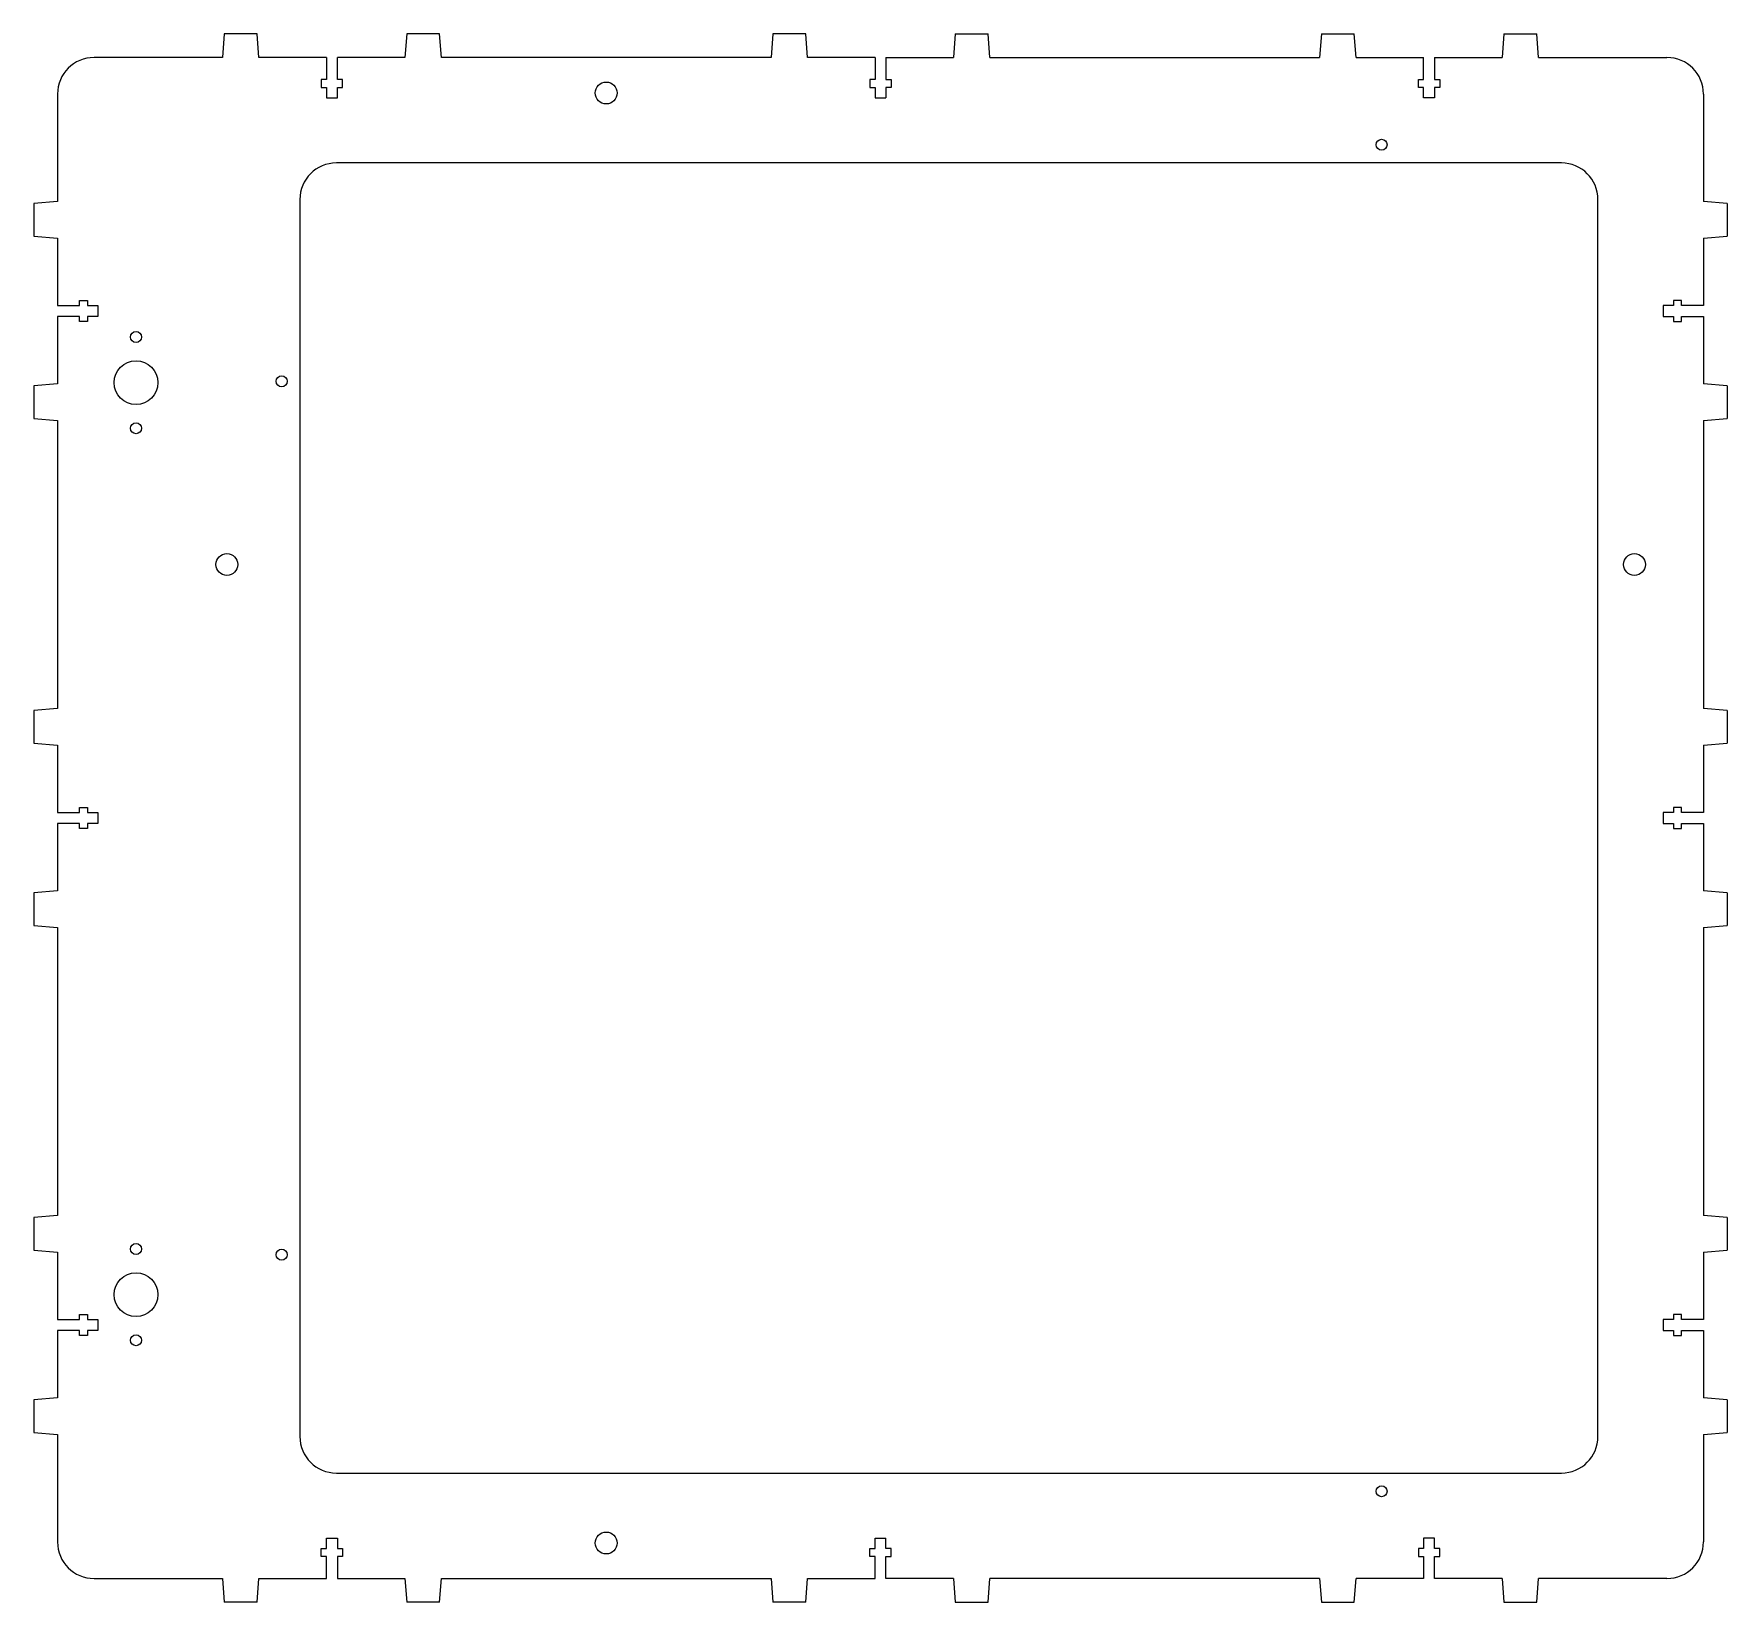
# Model space of a CAD drawing. Header units: millimetres. Extents: x -232 to 232, y -215 to 215.
import ezdxf

# ---------------------------------------------------------------- set-up
doc = ezdxf.new("R2010")
doc.units = ezdxf.units.MM

msp = doc.modelspace()

# ---------------------------------------------------------------- linework, layer by layer
at = {"color": 7, "linetype": 'Continuous', "lineweight": 15}
for p, q in [((-179.85, 214.95), (-180.35, 208.45)), ((-170.85, 214.95), (-179.85, 214.95)), ((-170.35, 208.45), (-170.85, 214.95)), ((-129.85, 214.95), (-130.35, 208.45)), ((-120.85, 214.95), (-129.85, 214.95)), ((-120.35, 208.45), (-120.85, 214.95)), ((-29.5, 214.95), (-30, 208.45)), ((-20.5, 214.95), (-29.5, 214.95)), ((-20, 208.45), (-20.5, 214.95)), ((20.5, 214.95), (20, 208.45)), ((20.5, 214.95), (29.5, 214.95)), ((30, 208.45), (29.5, 214.95)), ((120.85, 214.95), (120.35, 208.45)), ((120.85, 214.95), (129.85, 214.95)), ((130.35, 208.45), (129.85, 214.95)), ((170.85, 214.95), (170.35, 208.45)), ((170.85, 214.95), (179.85, 214.95)), ((180.35, 208.45), (179.85, 214.95)), ((-180.35, 208.45), (-215.53, 208.45)), ((-151.85, 208.45), (-170.35, 208.45)), ((-151.85, 208.45), (-151.85, 202.45)), ((-130.35, 208.45), (-148.85, 208.45)), ((-148.85, 202.45), (-148.85, 208.45)), ((-30, 208.45), (-120.35, 208.45)), ((-1.5, 208.45), (-20, 208.45)), ((-1.5, 208.45), (-1.5, 202.45)), ((1.5, 208.45), (20, 208.45)), ((1.5, 208.45), (1.5, 202.45)), ((30, 208.45), (120.35, 208.45)), ((130.35, 208.45), (148.85, 208.45)), ((148.85, 202.45), (148.85, 208.45)), ((151.85, 208.45), (170.35, 208.45)), ((151.85, 208.45), (151.85, 202.45)), ((180.35, 208.45), (215.53, 208.45)), ((-153.25, 202.45), (-153.25, 200.25)), ((-151.85, 202.45), (-153.25, 202.45)), ((-153.25, 200.25), (-151.85, 200.25)), ((-151.85, 200.25), (-151.85, 197.45)), ((-147.45, 202.45), (-148.85, 202.45)), ((-148.85, 200.25), (-147.45, 200.25)), ((-148.85, 197.45), (-148.85, 200.25)), ((-147.45, 200.25), (-147.45, 202.45)), ((-2.9, 202.45), (-2.9, 200.25)), ((-1.5, 202.45), (-2.9, 202.45)), ((-2.9, 200.25), (-1.5, 200.25)), ((-1.5, 200.25), (-1.5, 197.45)), ((1.5, 202.45), (2.9, 202.45)), ((2.9, 200.25), (1.5, 200.25)), ((1.5, 200.25), (1.5, 197.45)), ((2.9, 202.45), (2.9, 200.25)), ((147.45, 200.25), (147.45, 202.45)), ((147.45, 202.45), (148.85, 202.45)), ((148.85, 200.25), (147.45, 200.25)), ((148.85, 197.45), (148.85, 200.25)), ((151.85, 202.45), (153.25, 202.45)), ((153.25, 200.25), (151.85, 200.25)), ((151.85, 200.25), (151.85, 197.45)), ((153.25, 202.45), (153.25, 200.25)), ((-225.53, 198.45), (-225.53, 168.97)), ((-151.85, 197.45), (-148.85, 197.45)), ((-1.5, 197.45), (1.5, 197.45)), ((151.85, 197.45), (148.85, 197.45)), ((225.53, 198.45), (225.53, 168.97)), ((186.62, 179.55), (-149.12, 179.55)), ((-225.53, 168.97), (-232.03, 168.47)), ((-232.03, 168.47), (-232.03, 159.47)), ((-159.12, 169.55), (-159.12, -169.55)), ((196.62, -169.55), (196.62, 169.55)), ((232.03, 168.47), (225.53, 168.97)), ((232.03, 168.47), (232.03, 159.47)), ((-232.03, 159.47), (-225.53, 158.97)), ((-225.53, 158.97), (-225.53, 140.47)), ((225.53, 158.97), (232.03, 159.47)), ((225.53, 158.97), (225.53, 140.47)), ((-225.53, 140.47), (-219.53, 140.47)), ((-219.53, 140.47), (-219.53, 141.87)), ((-219.53, 141.87), (-217.32, 141.87)), ((-217.32, 141.87), (-217.32, 140.47)), ((-217.32, 140.47), (-214.53, 140.47)), ((-214.53, 140.47), (-214.53, 137.47)), ((214.53, 140.47), (214.53, 137.47)), ((217.32, 140.47), (214.53, 140.47)), ((217.32, 141.87), (217.32, 140.47)), ((219.53, 141.87), (217.32, 141.87)), ((219.53, 140.47), (219.53, 141.87)), ((225.53, 140.47), (219.53, 140.47)), ((-219.53, 137.47), (-225.53, 137.47)), ((-225.53, 137.47), (-225.53, 118.97)), ((-219.53, 136.07), (-219.53, 137.47)), ((-217.32, 136.07), (-219.53, 136.07)), ((-214.53, 137.47), (-217.32, 137.47)), ((-217.32, 137.47), (-217.32, 136.07)), ((214.53, 137.47), (217.32, 137.47)), ((217.32, 137.47), (217.32, 136.07)), ((217.32, 136.07), (219.53, 136.07)), ((219.53, 137.47), (225.53, 137.47)), ((219.53, 136.07), (219.53, 137.47)), ((225.53, 137.47), (225.53, 118.97)), ((-225.53, 118.97), (-232.03, 118.47)), ((-232.03, 118.47), (-232.03, 109.47)), ((232.03, 118.47), (225.53, 118.97)), ((232.03, 118.47), (232.03, 109.47)), ((-232.03, 109.47), (-225.53, 108.97)), ((-225.53, 108.97), (-225.53, 30)), ((225.53, 108.97), (232.03, 109.47)), ((225.53, 108.97), (225.53, 30)), ((-225.53, 30), (-232.03, 29.5)), ((-232.03, 29.5), (-232.03, 20.5)), ((232.03, 29.5), (225.53, 30)), ((232.03, 29.5), (232.03, 20.5)), ((-232.03, 20.5), (-225.53, 20)), ((-225.53, 20), (-225.53, 1.5)), ((225.53, 20), (232.03, 20.5)), ((225.53, 20), (225.53, 1.5)), ((-225.53, 1.5), (-219.53, 1.5)), ((-219.53, 1.5), (-219.53, 2.9)), ((-219.53, 2.9), (-217.32, 2.9)), ((-217.32, 2.9), (-217.32, 1.5)), ((-217.32, 1.5), (-214.53, 1.5)), ((-214.53, 1.5), (-214.53, -1.5)), ((214.53, 1.5), (214.53, -1.5)), ((217.32, 1.5), (214.53, 1.5)), ((217.32, 2.9), (217.32, 1.5)), ((219.53, 2.9), (217.32, 2.9)), ((219.53, 1.5), (219.53, 2.9)), ((225.53, 1.5), (219.53, 1.5)), ((-219.53, -1.5), (-225.53, -1.5)), ((-225.53, -1.5), (-225.53, -20)), ((-219.53, -2.9), (-219.53, -1.5)), ((-217.32, -2.9), (-219.53, -2.9)), ((-214.53, -1.5), (-217.32, -1.5)), ((-217.32, -1.5), (-217.32, -2.9)), ((214.53, -1.5), (217.32, -1.5)), ((217.32, -1.5), (217.32, -2.9)), ((217.32, -2.9), (219.53, -2.9)), ((219.53, -1.5), (225.53, -1.5)), ((219.53, -2.9), (219.53, -1.5)), ((225.53, -1.5), (225.53, -20)), ((-225.53, -20), (-232.03, -20.5)), ((-232.03, -20.5), (-232.03, -29.5)), ((232.03, -20.5), (225.53, -20)), ((232.03, -20.5), (232.03, -29.5)), ((-232.03, -29.5), (-225.53, -30)), ((-225.53, -30), (-225.53, -108.97)), ((225.53, -30), (232.03, -29.5)), ((225.53, -30), (225.53, -108.97)), ((-225.53, -108.97), (-232.03, -109.47)), ((-232.03, -109.47), (-232.03, -118.47)), ((232.03, -109.47), (225.53, -108.97)), ((232.03, -109.47), (232.03, -118.47)), ((-232.03, -118.47), (-225.53, -118.97)), ((-225.53, -118.97), (-225.53, -137.47)), ((225.53, -118.97), (232.03, -118.47)), ((225.53, -118.97), (225.53, -137.47)), ((-225.53, -137.47), (-219.53, -137.47)), ((-219.53, -137.47), (-219.53, -136.07)), ((-219.53, -136.07), (-217.32, -136.07)), ((-217.32, -136.07), (-217.32, -137.47)), ((-217.32, -137.47), (-214.53, -137.47)), ((-214.53, -137.47), (-214.53, -140.47)), ((214.53, -137.47), (214.53, -140.47)), ((217.32, -137.47), (214.53, -137.47)), ((217.32, -136.07), (217.32, -137.47)), ((219.53, -136.07), (217.32, -136.07)), ((219.53, -137.47), (219.53, -136.07)), ((225.53, -137.47), (219.53, -137.47)), ((-219.53, -140.47), (-225.53, -140.47)), ((-225.53, -140.47), (-225.53, -158.97)), ((-219.53, -141.87), (-219.53, -140.47)), ((-217.32, -141.87), (-219.53, -141.87)), ((-214.53, -140.47), (-217.32, -140.47)), ((-217.32, -140.47), (-217.32, -141.87)), ((214.53, -140.47), (217.32, -140.47)), ((217.32, -140.47), (217.32, -141.87)), ((217.32, -141.87), (219.53, -141.87)), ((219.53, -140.47), (225.53, -140.47)), ((219.53, -141.87), (219.53, -140.47)), ((225.53, -140.47), (225.53, -158.97)), ((-225.53, -158.97), (-232.03, -159.47)), ((-232.03, -159.47), (-232.03, -168.47)), ((232.03, -159.47), (225.53, -158.97)), ((232.03, -159.47), (232.03, -168.47)), ((-232.03, -168.47), (-225.53, -168.97)), ((-225.53, -168.97), (-225.53, -198.45)), ((225.53, -168.97), (232.03, -168.47)), ((225.53, -168.97), (225.53, -198.45)), ((-149.12, -179.55), (186.62, -179.55)), ((-151.85, -200.25), (-151.85, -197.45)), ((-151.85, -197.45), (-148.85, -197.45)), ((-148.85, -197.45), (-148.85, -200.25)), ((-1.5, -200.25), (-1.5, -197.45)), ((-1.5, -197.45), (1.5, -197.45)), ((1.5, -200.25), (1.5, -197.45)), ((148.85, -197.45), (148.85, -200.25)), ((151.85, -197.45), (148.85, -197.45)), ((151.85, -200.25), (151.85, -197.45)), ((-153.25, -202.45), (-153.25, -200.25)), ((-153.25, -200.25), (-151.85, -200.25)), ((-151.85, -202.45), (-153.25, -202.45)), ((-151.85, -208.45), (-151.85, -202.45)), ((-148.85, -200.25), (-147.45, -200.25)), ((-147.45, -202.45), (-148.85, -202.45)), ((-148.85, -202.45), (-148.85, -208.45)), ((-147.45, -200.25), (-147.45, -202.45)), ((-2.9, -202.45), (-2.9, -200.25)), ((-2.9, -200.25), (-1.5, -200.25)), ((-1.5, -202.45), (-2.9, -202.45)), ((-1.5, -208.45), (-1.5, -202.45)), ((2.9, -200.25), (1.5, -200.25)), ((1.5, -202.45), (2.9, -202.45)), ((1.5, -208.45), (1.5, -202.45)), ((2.9, -202.45), (2.9, -200.25)), ((147.45, -200.25), (147.45, -202.45)), ((148.85, -200.25), (147.45, -200.25)), ((147.45, -202.45), (148.85, -202.45)), ((148.85, -202.45), (148.85, -208.45)), ((153.25, -200.25), (151.85, -200.25)), ((151.85, -202.45), (153.25, -202.45)), ((151.85, -208.45), (151.85, -202.45)), ((153.25, -202.45), (153.25, -200.25)), ((-215.53, -208.45), (-180.35, -208.45)), ((-180.35, -208.45), (-179.85, -214.95)), ((-170.85, -214.95), (-170.35, -208.45)), ((-170.35, -208.45), (-151.85, -208.45)), ((-148.85, -208.45), (-130.35, -208.45)), ((-130.35, -208.45), (-129.85, -214.95)), ((-120.85, -214.95), (-120.35, -208.45)), ((-120.35, -208.45), (-30, -208.45)), ((-30, -208.45), (-29.5, -214.95)), ((-20.5, -214.95), (-20, -208.45)), ((-20, -208.45), (-1.5, -208.45)), ((20, -208.45), (1.5, -208.45)), ((20, -208.45), (20.5, -214.95)), ((29.5, -214.95), (30, -208.45)), ((120.35, -208.45), (30, -208.45)), ((120.35, -208.45), (120.85, -214.95)), ((129.85, -214.95), (130.35, -208.45)), ((148.85, -208.45), (130.35, -208.45)), ((170.35, -208.45), (151.85, -208.45)), ((170.35, -208.45), (170.85, -214.95)), ((179.85, -214.95), (180.35, -208.45)), ((215.53, -208.45), (180.35, -208.45)), ((-170.85, -214.95), (-179.85, -214.95)), ((-120.85, -214.95), (-129.85, -214.95)), ((-20.5, -214.95), (-29.5, -214.95)), ((20.5, -214.95), (29.5, -214.95)), ((120.85, -214.95), (129.85, -214.95)), ((170.85, -214.95), (179.85, -214.95))]:
    msp.add_line(p, q, dxfattribs=at)
for centre, radius in [((-75.17, 198.75), 3), ((137.33, 184.55), 1.5), ((-204.03, 131.85), 1.5), ((-204.03, 119.35), 6), ((-164.12, 119.7), 1.5), ((-204.03, 106.85), 1.5), ((-179.12, 69.48), 3), ((206.62, 69.48), 3), ((-204.03, -118.15), 1.5), ((-164.12, -119.7), 1.5), ((-204.03, -130.65), 6), ((-204.03, -143.15), 1.5), ((137.33, -184.55), 1.5), ((-75.17, -198.75), 3)]:
    msp.add_circle(centre, radius, dxfattribs=at)
for centre, start, end in [((-215.53, 198.45), 90, 180), ((215.53, 198.45), 0, 90), ((-149.12, 169.55), 90, 180), ((186.62, 169.55), 0, 90), ((-149.12, -169.55), 180, 270), ((186.62, -169.55), 270, 0), ((-215.53, -198.45), 180, 270), ((215.53, -198.45), 270, 0)]:
    msp.add_arc(centre, 10, start, end, dxfattribs=at)

doc.saveas('drawing.dxf')
